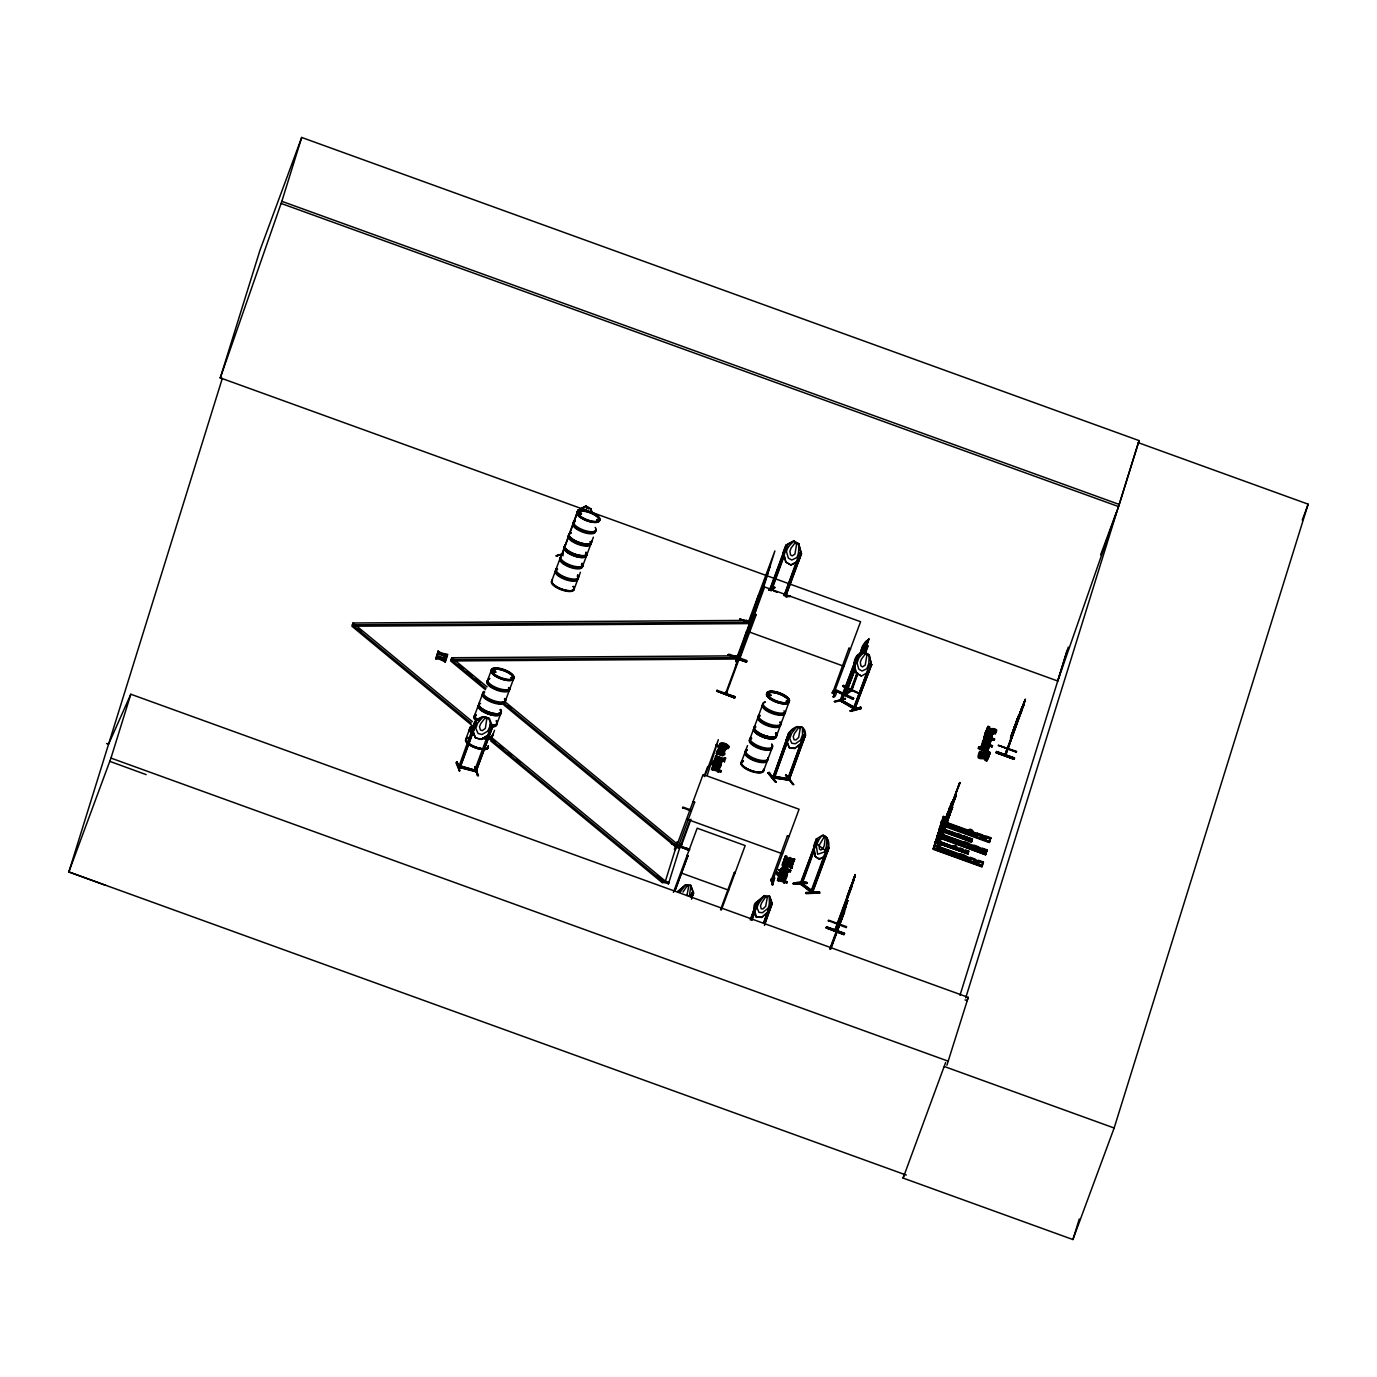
<?xml version="1.0" encoding="UTF-8"?>
<svg xmlns="http://www.w3.org/2000/svg" width="1377" height="1377" viewBox="0 0 1377 1377"><rect width="100%" height="100%" fill="white"/><g stroke="black" fill="none" stroke-linecap="round" stroke-linejoin="round"><path stroke-width="1.5" d="M590.75 513.311L591.043 508.939L592.041 512.95M785.733 596.361L801.517 553.692C795.217 531.797 801.586 550.731 796.612 557.719L791.741 560.026L788.384 558.115L786.56 551.988C786.37 544.638 803.652 535.515 785.854 545.085L783.238 552.177L785.751 562.16L791.052 565.086L785.906 562.023L783.427 552.211M718.415 760.569L718.019 759.209L715.816 758.847L718.415 760.569L718.071 761.498M719.414 766.214L715.988 764.201L714.663 764.975M784.391 871.555L783.978 870.195L781.775 869.834L784.391 871.555C785.527 873.052 780.105 868.508 782.067 871.761L782.411 870.832M990.476 737.728L990.201 736.902C995.623 738.33 987.223 730.894 986.586 733.115M993.368 732.874L992.042 733.442L992.628 731.703L987.464 730.034L987.102 733.648L989.082 734.371C991.578 731.411 982.438 730.361 987.911 730.567M486.821 718.708L485.358 728.347L482.432 730.602L480.47 730.103L479.489 726.849L480.642 723.751L484.876 718.209L486.856 718.811M805.993 892.434L819.453 891.831L805.769 893.122M806.251 893.656L819.711 892.984M719.706 762.548C721.703 763.96 723.459 759.915 720.894 759.863L720.205 762.152L718.157 759.811M719.035 761.842L719.207 759.536L717.262 758.314A2.599 0.947 20.3 0 0 715.92 757.97L713.871 761.653L719.242 763.77L718.828 766.645M989.151 732.684L990.029 734.716L990.201 732.426L988.273 731.187A2.599 0.947 20.3 0 0 986.913 730.843L985.347 733.029L986.448 732.375M796.612 543.984L794.942 554.105L792.205 555.878L790.536 554.914L789.916 551.248L791.069 548.132L794.925 543.02L796.715 543.949M793.72 862.019L794.667 859.162C791.173 858.405 785.923 858.559 785.544 855.702L784.701 858.25L792.704 862.381L784.924 859.558L788.023 859.954A2.513 0.912 20.3 0 0 789.193 860.177A2.823 1.033 20.3 0 0 790.226 859.971L790.88 858.301L793.41 859.214L792.601 861.623L794.064 861.09L792.601 861.623M790.88 858.301L790.57 859.041A2.823 1.033 20.3 0 1 789.985 859.231A2.513 0.912 20.3 0 1 788.367 859.024L785.045 857.32L785.544 855.702M866.942 654.97L865.221 665.108L862.536 666.864L860.9 665.883L860.315 662.199L861.468 659.101L865.307 654.006L867.045 654.936M718.674 768.917L717.262 766.541L719.018 767.815L716.832 767.936L717.331 769.123M867.889 639.875C862.26 660.564 875.738 618.91 864.326 651.545M767.368 897.064L765.664 906.359L762.961 908.958L761.24 908.82L760.5 905.928L761.653 902.813L765.646 896.926L767.471 897.167M779.296 875.032L783.134 875.066M986.707 741.136L990.924 741.48L988.17 738.778L983.643 738.502L987.567 738.175C989.168 735.886 982.954 736.712 984.899 734.664A2.943 1.067 20.3 0 1 986.276 734.561L990.218 735.869M823.876 837.147L825.202 838.163L824.324 845.237L823.188 848.335L820.812 850.057L819.47 849.041L819.195 845.306L824.014 837.13M861.641 653.937L866.942 641.613M561.627 554.879L577.996 510.178L585.845 505.979L591.043 508.939M769.485 589.804L770.259 588.272L771.808 589.115M772.136 588.995L770.363 588.34M936.635 837.612C947.927 842.122 932.763 836.631 937.617 837.698M937.892 837.801L938.873 838.421M941.179 826.234L941.179 824.823L937.754 834.462L938.167 832.861L986.913 850.504L986.38 852.088M942.522 825.856L941.214 826.028M989.615 841.674L940.87 824.031L943.572 816.406L941.885 822.465C944.484 813.291 945.775 821.294 945.706 818.73M843.103 686.107L860.229 694.025M843.344 685.419L860.264 693.939L842.982 686.314L860.246 693.922M860.229 693.406L859.868 694.283M774.872 776.49L772.635 777.85L789.055 732.96L790.553 733.166L774.201 778.16C777.265 776.198 771.292 774.614 772.686 777.54L789.245 780.174M860.9 654.006L861.83 649.118L859.007 656.106M866.753 645.779L864.102 653.782M840.624 699.103L840.745 700.755L857.045 656.072L840.022 700.721L840.624 699.068L842.122 700.015M841.881 699.895C839.97 704.284 844.841 698.965 841.072 698.965M870.057 663.421L853.809 708.466M854.015 707.055L855.255 707.744M855.169 709.224L855.978 707.778L854.411 706.849M838.903 923.141L842.294 914.311L841.003 917.598M866.753 641.51L862.346 653.404M935.362 842.741L935.809 841.743M939.407 829.677L937.169 836.2L985.915 853.843L985.588 854.756L937.066 836.424L985.812 854.136L986.121 853.189L985.708 854.36L937.014 836.596M942.763 818.42C940.904 816.234 951.146 818.902 946.636 823.119M938.391 842.638C937.048 844.17 936.859 840.934 935.947 842.931M943.365 818.799L944.002 816.561M938.58 842.483L938.081 843.877L938.512 842.449M942.247 830.417C941.369 831.329 942.574 831.226 941.61 830.606C940.611 831.415 939.871 828.971 939.303 830.193M951.679 802.068L948.822 810.812M691.22 811.122L682.631 807.714M735.043 696.71L734.612 697.95L716.763 690.961L735.043 696.71L716.987 690.342M675.556 848.714L674.351 849.248L677.277 842.638M675.35 849.609L677.656 842.001L676.365 842.483M676.968 844.531L678.964 845.237L678.19 846.803M678.723 845.943L678.603 845.082L677.914 847.044M690.979 819.246L680.875 846.958L681.718 844.652L680.754 845.082M680.978 846.27L680.152 846.717L690.17 819.625M680.944 844.411L681.598 844.566M736.833 657.793L736.23 659.411L762.961 587.032L751.928 622.49L725.593 693.526M725.937 692.476L726.832 692.115M694.679 802.189L693.061 801.603L694.679 802.189L678.121 847.044M735.869 661.717C742.117 646.639 733.373 660.65 736.867 662.079L737.177 661.132M738.76 656.037L737.917 656.554M748.021 623.127L749.019 623.488L748.021 623.127L774.89 550.938L763.856 586.395L736.867 659.635L736.265 658.688L745.766 662.01L746.11 661.08M736.867 662.079L738.795 655.108L736.833 661.803M748.761 621.715L749.484 621.939M707.692 766.576L704.095 776.353M740.413 657.948L738.778 657.431M742.702 649.204L726.006 694.49L726.97 692.338M756.197 614.658L754.579 614.073L756.197 614.658L739.415 659.497L740.137 657.5L740.241 658.413M689.361 850.435L677.536 845.564M734.612 697.95L716.763 690.961M746.644 661.511L728.622 655.056L728.967 654.127L746.971 660.616L746.523 661.907L735.834 658.206M676.555 846.218L703.079 774.511L799.073 809.246L772.48 881.194L770.724 880.316L772.669 881.263M771.086 879.387L773.34 879.404M771.722 884.499L774.012 876.874L771.722 884.499L772.738 884.826L773.891 877.717M772.721 884.86L774.631 878.027M787.351 836.011L789.038 836.355M832.775 691.392L834.669 691.805L833.24 691.254C829.901 696.16 838.421 691.065 832.603 691.856M835.185 690.273C838.266 689.929 835.116 698.69 833.24 696.969L835.632 689.464M848.938 648.24L850.504 649.049L848.938 648.24L832.551 693.182M687.898 855.823L687.14 855.306L687.898 855.823L674.885 890.988M734.337 872.381L735.077 872.915L734.337 872.381L720.532 909.749M941.025 825.701L940.904 824.72L939.097 829.797M936.446 841.795L936.033 842.655M943.71 817.611L943.125 817.404M1015.71 724.543L1017.896 718.415L1016.708 721.341M590.44 511.848L1057.725 681.013L1067.02 650.546M1057.725 681.013L1119.277 504.464L1139.123 440.623L301.701 137.459L281.837 201.317L220.303 377.866L222.265 378.572L68.85 871.934L105.237 885.204M906.273 1175.08L68.85 871.934L110.969 758.09L130.815 694.232L968.255 997.378L946.911 1065.23M435.717 658.843L440.296 657.896C427.765 651.631 455.477 661.752 442.258 658.636L441.914 659.566C450.417 665.539 439.16 657.466 435.717 658.843L436.216 657.38L440.296 657.896M436.216 657.38C437.955 656.967 451.381 664.368 442.258 658.636M439.951 658.826C427.421 652.56 455.133 662.681 441.914 659.566M446.561 657.965L443.601 654.333L447.06 656.536L446.561 657.965L442.224 655.177L437.215 653.989M441.294 654.523L441.638 653.593C430.967 652.216 446.079 655.056 447.06 656.536M438.265 650.839C434.547 652.354 455.357 655.538 443.601 654.333M443.256 655.263C452.706 655.9 441.69 655.4 439.383 652.715M490.556 740.774L662.182 882.605L664.953 882.571L676.486 845.719L502.553 701.995M735.438 667.088L746.454 631.63M664.953 882.571L668.447 883.845L679.98 846.993L676.486 845.719L675.969 847.113L679.463 848.387L679.98 846.993M747.367 631.01L758.383 595.553M718.828 747.005C716.591 749.398 727.796 753.15 725.197 748.262C729.5 748.572 708.983 742.22 719.173 746.076L718.828 747.005L715.833 745.921L723.786 748.313M707.33 775.148L718.346 739.69L704.714 776.576M713.871 761.653L715.438 759.484M714.68 759.209L720.584 761.756L722.116 760.293M715.265 757.178L723.786 759.743L724.509 757.625L725.627 758.038L724.405 761.791L723.648 760.207L715.265 757.178L715.747 755.784L724.13 758.813L723.286 761.395M715.747 755.784L723.992 759.278L724.405 761.791M723.545 754.734L722.632 755.853L716.333 753.718L722.822 755.009L716.849 752.083M716.987 751.653L716.677 752.789C735.593 760.844 715.059 742.96 718.88 751.773C716.987 748.262 723.7 748.503 720.567 752.444L720.911 751.515C732.702 754.458 713.561 744.733 719.224 750.844M724.113 754.235L724.457 753.305L717.331 750.723L723.166 754.08L716.815 752.341M718.381 767.695C716.952 765.526 709 765.801 713.751 768.297C711.84 764.786 718.553 765.01 715.438 768.951L715.782 768.022C727.572 770.965 708.415 761.24 714.095 767.368M716.488 768.865L716.918 767.471M721.617 752.341L722.391 750.017L724.164 751.308L721.961 751.412L722.46 752.599M716.832 767.936L717.262 766.541M721.961 751.412L722.391 750.017M717.589 771.671L718.415 769.175L721.221 771.034L719.173 770.277L718.587 772.032L717.589 771.671L719.293 768.4M718.415 769.175L712.546 767.609L711.513 769.468L712.597 769.863L713.183 768.246L718.174 769.915L716.074 769.192M711.048 762.152L712.649 761.67L711.393 761.223C707.658 765.199 721.049 769.347 720.154 766.077A3.391 1.239 20.3 0 0 720.86 765.371L714.818 762.479L713.682 762.858L713.923 764.872L711.737 763.822L712.305 762.634M720.154 766.077L711.875 763.392L711.393 761.223M719.5 764.614L719.758 763.787C723.028 764.407 718.519 762.066 720.756 764.803A2.496 0.912 20.3 0 1 720.67 765.164L714.766 763.357L719.328 765.853M714.353 760.276L721.479 762.858L720.291 762.927M724.853 749.191L725.197 748.262M724.13 758.813L724.509 757.625M712.597 769.829L720.877 771.963L718.966 770.776M778.487 875.307L777.523 874.429L778.625 872.657L777.368 872.209C773.633 876.168 787.007 880.333 786.112 877.063A3.391 1.239 20.3 0 0 786.835 876.34L779.984 872.192M785.733 874.739C767.299 863.345 789.159 874.12 787.076 874.86A2.496 0.912 20.3 0 1 786.99 875.221L785.389 875.703M785.045 872.123L782.893 870.212A2.599 0.947 20.3 0 0 781.551 869.885C779.451 869.111 781.034 872.794 781.413 870.471C777.54 870.798 792.119 874.911 786.869 870.832L786.749 872.347M782.807 863.121L791.741 868.405L782.807 863.121L783.272 861.813L792.085 867.476L783.272 861.813M785.906 858.473L786.887 856.184M780.07 878.319C777.644 875.359 785.716 877.011 781.396 879.937L781.74 879.008C793.548 881.951 774.39 872.226 780.053 878.354L777.867 878.801L777.489 880.454L778.556 880.85L779.365 879.232L784.15 880.901L783.547 882.657L784.546 883.018L785.148 881.263L787.196 882.003L782.446 879.834L783.238 877.51L784.976 878.974L782.446 879.834M783.238 877.51L784.288 880.471L778.091 877.683L781.344 877.407L785.63 880.006L782.05 880.178M787.265 870.729L787.833 869.059L790.794 870.453L788.608 870.161L788.005 871.916L787.007 871.555L787.61 869.799L782.601 868.112L782.016 869.748L780.931 869.352L782.36 868.818M787.833 869.059L781.964 867.493L780.931 869.352M785.94 878.543L786.37 877.011L783.961 875.393M783.892 881.728L786.852 882.932L784.942 881.745M782.016 869.713L790.312 871.83L788.401 870.643M844.118 934.535L844.531 933.331L826.527 926.824L826.183 927.754L844.067 934.639L826.131 927.978M828.265 921.093L828.61 920.18L846.597 926.687L846.253 927.616L828.403 920.645M851.382 885.566L854.704 876.942L834.875 930.886L837.147 923.829M837.319 923.365L838.128 923.571M837.767 924.053L835.495 931.127L852.208 885.841M835.34 929.062L836.287 929.475L835.529 928.546M836.39 931.093L838.369 926.101L836.476 930.869M846.735 897.873L847.406 895.704M841.175 919.096L839.006 924.019L847.561 900.541L847.01 903.002M839.213 924.087L844.29 909.767M841.14 919.234L843.292 911.918M843.017 912.469L837.096 928.838L843.085 911.763L840.727 918.287M853.069 880.144L855.203 874.619L854.756 876.547M851.588 885.618L854.704 876.942M853.43 879.714L847.612 895.773M845.65 905.446L846.218 906.445L845.633 905.395L838.937 923.02M830.124 948.977L844.566 911.746L843.55 912.073M940.87 824.031L941.902 820.709M937.565 849.11L982.421 865.341L982.025 866.46L933.262 848.869L933.675 847.698L933.141 849.265L981.887 866.908L982.214 865.995L933.468 848.352L934.639 844.703L939.579 846.494L938.408 850.143L939.493 847.234M937.186 836.011L938.339 832.551L943.279 834.342L942.126 837.991L943.193 835.082M940.405 826.131L940.732 825.202M935.878 841.588L936.274 840.228M943.572 816.406L943.056 817.645M936.291 841.915L936.601 840.882L934.036 846.614L934.467 845.013L983.212 862.656L982.696 864.171M938.443 838.903L938.322 838.731M942.47 825.856L942.505 826.475M944.915 823.085L945.999 819.504L938.064 841.158L944.519 823.773M947.737 813.773L942.023 829.092L947.634 812.878L941.782 829.006L948.443 811.862M947.737 815.563L947.961 814.237L938.322 841.261L959.735 782.463L946.309 818.626M946.085 818.73L945.999 818.11M961.421 855.909L937.479 847.165L952.712 806.905L937.857 847.285L947.927 819.608M967.291 843.791L968.41 845.203L964.554 843.808L966.947 843.12L968.582 844.738L941.179 834.996L956.395 794.77L941.558 835.133L951.18 809.28M945.827 825.821L946.997 822.172L942.04 820.382L941.162 823.205L946.119 824.995M940.439 844.17L939.458 846.821M944.14 832.018L943.159 834.669M978.29 748.296L989.856 754.011L978.29 748.296L978.754 746.971L990.338 752.685L978.754 746.971M985.571 759.484L987.068 760.07L987.963 758.71A3.219 1.17 20.3 0 0 987.12 757.815C975.553 754.562 976.568 757.987 986.775 758.744A3.219 1.17 20.3 0 1 987.619 759.639L986.724 760.999L985.209 760.448C988.6 759.054 985.071 756.042 982.817 758.262C977.326 758.675 975.828 751.549 983.901 755.25M987.378 755.818L987.722 754.889C960.337 749.054 1005.881 763.34 980.992 754.286L989.168 754.923L979.649 751.481L979.167 752.858L985.725 755.233M979.649 751.481L987.722 754.889M984.744 748.021L981.216 746.265L981.698 744.94L989.03 746.85L987.619 751.222L980.82 747.556M986.517 748.899L986.861 747.969L981.044 747.04L987.963 750.293L988.204 749.329L984.658 747.573M981.216 746.265L985.02 746.816M981.698 744.94L986.861 747.969M982.145 743.287L983.35 742.186L982.799 740.878A2.427 0.878 20.3 0 1 983.849 740.688L989.409 742.788A2.978 1.084 20.3 0 1 990.166 743.666A3.442 1.257 20.3 0 1 989.478 744.389L989.134 745.318L992.077 746.885L982.145 743.287L983.35 742.186M982.627 741.91L983.006 743.115M983.643 738.502L984.314 736.316L994.108 740.361L988.29 738.244L988.634 737.315C1005.537 741.222 980.665 738.451 985.243 733.734A2.943 1.067 20.3 0 1 986.62 733.631L988.961 734.268M992.042 733.442L992.869 730.946L993.867 731.307L992.06 735.628L985.347 733.029M985.209 733.459L985.691 732.099M980.51 756.283L978.927 755.68C974.4 760.775 989.667 756.989 985.226 760.414M988.015 729.294L989.684 726.953L988.101 726.385C983.729 731.858 1000.098 727.056 994.039 732.082L995.554 732.633L996.432 731.273A3.219 1.17 20.3 0 0 996.259 730.98M959.993 836.923L960.681 834.703L957.394 833.515L956.688 835.736M953.676 845.667C951.955 851.898 953.349 841.984 956.981 846.872L956.292 849.075M987.963 740.137C986.311 738.141 980.286 739.69 984.675 741.394C982.782 737.883 989.495 738.106 986.362 742.065L989.047 742.84M987.757 741.033L988.187 739.638L989.856 741.256L987.412 741.962L988.187 739.638M992.869 730.946L986.999 729.38L985.966 731.239M987.619 751.222L984.159 749.14M988.686 747.78L988.428 748.761L982.713 747.401L982.369 748.331M989.03 746.85L983.212 745.766L988.548 748.399L984.762 747.212M985.02 740.465C978.703 734.733 997.705 743.941 988.29 738.244M988.634 737.315L991.165 740L988.514 737.848L983.987 737.573M993.041 733.803L993.626 732.065L995.674 732.805L993.867 731.307M994.039 732.082C998.549 728.588 983.212 732.426 987.757 727.314L989.34 727.882M994.383 731.153L995.898 731.703L996.776 730.344A3.219 1.17 20.3 0 0 995.95 729.466C994.349 727.417 985.381 730.206 989.667 726.987M966.912 836.975L966.086 839.574L966.912 836.975L963.607 835.77L962.919 837.991M987.051 731.617L995.33 733.734L993.419 732.547M962.523 851.347L963.212 849.127L959.907 847.922L959.218 850.143M978.531 754.923L988.032 758.366L978.582 755.061L979.03 753.477M980.648 755.216L988.617 756.524L989.168 754.923M989.478 744.389L992.421 745.955L982.455 741.807A2.427 0.878 20.3 0 1 983.505 741.618L984.073 741.704M964.795 859.024L965.828 855.702L960.888 853.912L959.855 857.234M968.496 846.872L969.528 843.55L964.588 841.76L963.556 845.082M968.289 829.608C965.69 838.92 967.79 824.066 973.246 831.398L972.196 834.72M967.876 853.723L935.138 842.363L967.911 853.723L968.719 851.124L965.415 849.919L964.726 852.139M939.303 829.247L971.749 841.14L971.405 842.173L938.839 830.193L971.611 841.571L972.42 838.954L969.115 837.767L968.427 839.987M996.087 752.771L1014.109 759.226L1014.522 758.021L996.518 751.515L996.087 752.771L1014.074 759.278M977.842 850.263L978.875 846.941L973.935 845.151L972.902 848.473M977.636 832.982C972.523 837.233 984.228 841.485 982.576 834.772L977.412 833.567M974.141 862.415L975.174 859.093L970.234 857.303L969.184 860.625M1018.567 717.933L1024.695 701.633L1005.107 754.837M1025.194 699.309L1007.516 749.88L1006.57 749.467M1004.883 755.508L1007.138 748.503M1007.327 747.969L1008.033 748.279M1010.408 738.21L1013.334 730.481M1007.757 748.744C1002.904 763.581 1008.05 751.308 1005.434 753.839M1021.579 710.308L1005.709 755.147M1014.591 727.4L1013.833 729.793L1016.949 722.133M1015.193 725.559L1018.963 714.732L1015.245 725.404M1016.983 719.827L1019.169 714.818M1013.902 729.569L1014.539 727.538M1020.925 710.704L1016.846 722.856L1018.773 716.677M1016.846 722.856L1017.396 720.395M1020.46 711.909L1022.302 706.539M1020.581 711.582L1022.577 706.401L1018.378 717.056M1021.39 709.603L1019.927 713.785L1020.718 711.771M1022.388 706.315L1021.39 710.911M1021.579 709.671L1004.745 755.491M1021.51 708.897L1022.577 706.401M1023.283 704.215L1023.851 705.213L1023.197 704.473M1022.199 710.532L1021.183 710.842M982.008 866.512L983.419 862.071L978.479 860.281L977.446 863.603M937.272 835.839L985.915 853.723L987.12 849.919L982.18 848.129L981.147 851.451M982.025 838.214L989.581 841.674L990.82 837.767L985.88 835.977L984.848 839.299M1016.243 752.307L1016.587 751.377L998.394 745.336L1016.329 752.1M1139.123 440.623L1138.349 442.705L1308.15 504.171L1114.148 1128.004L1072.907 1239.541L903.105 1178.075L904.379 1173.961M959.993 995.296L1068.277 647.087M903.105 1178.075L945.62 1062.51M965.707 997.877L1138.349 442.705M1072.907 1239.541L1079.275 1219.006M841.347 917.943L847.062 902.864M845.478 905.911L847.561 900.541M1018.98 716.763L1019.307 715.661M851.743 884.413L851.485 885.308M853.138 879.972L852.845 880.901L855.324 874.911M842.672 913.708L847.113 902.451M936.653 838.283L936.962 837.371L935.706 840.779L952.918 847.01M936.945 837.44L935.396 841.967L936.171 839.522L939.475 840.727L938.89 842.604L935.585 841.399L935.258 842.311M937.1 838.369L937.289 837.664M943.434 818.644L943.572 818.196M1016.484 721.341L1019.083 715.024M1021.923 708.604L1021.562 709.757M716.625 691.409L717.038 690.221M671.528 843.395L689.774 849.265L677.484 845.719M842.982 912.71L844.944 907.615M940.181 829.505L938.839 830.193M940.371 825.374L943.796 826.837L943.09 828.782M967.687 854.36L967.979 853.499L935.138 842.363M1015.486 724.56L1015.658 724.113M1022.715 705.953L1025.314 699.602M942.47 826.527L941.765 826.475M1016.777 721.152L1019.927 713.079L1018.653 716.367M826.51 926.876L844.514 933.399M989.512 841.915L940.766 824.255L989.495 842.035L989.822 841.037L989.306 842.586L940.543 824.978L941.076 823.394L976.173 836.097M940.87 823.911L968.238 833.636M941.352 822.224L976.448 834.927L941.334 822.276L941.868 820.692L990.614 838.352L990.097 839.867M941.558 821.57L941.868 820.692M939.407 828.644L939.768 827.577L972.265 839.35L971.921 840.383L972.196 839.54L939.648 827.852M935.172 842.586L935.379 841.708M935.706 840.796L935.981 839.936L968.22 852.57M934.157 845.891L934.467 845.013M996.5 751.567L1014.522 758.038M971.387 842.208L971.68 841.33L941.042 830.331M990.304 839.213L947.548 823.222M990.511 838.645L945.569 822.757M985.588 854.773L936.859 837.061L937.376 835.546L942.419 837.147M969.029 845.082L986.569 851.502L969.047 845.03M986.793 850.797L938.253 833.292M982.903 863.534L983.419 862.071M983.006 863.19L934.26 845.547L964.829 856.976M982.3 865.651L964.761 859.3M939.837 830.279L940.147 829.815M1019.169 716.057L1018.894 717.004M845.185 906.875L847.681 900.833M1016.639 720.946L1015.951 723.063M942.625 817.835L947.858 819.866L949.751 814.805L947.376 819.917M971.749 841.14L938.994 829.763M935.224 842.104L967.824 853.964M937.048 838.352L937.479 836.975L933.468 848.352M954.984 798.849L956.034 794.615L941.179 834.996M958.306 786.56L960.113 782.601L944.88 822.844L954.502 796.99M851.795 884.258L854.342 877.201M935.19 842.569L935.534 841.519M968.22 852.552L968.719 851.124M1022.75 705.833L1022.182 707.64M850.934 886.013L848.473 893.139L849.575 890.368M1014.694 726.127L1010.615 738.279M847.543 895.911L850.659 886.564M846.855 902.796L843.757 912.159L843.843 911.213M947.892 812.981L949.7 807.335L948.615 810.933M948.925 809.71L948.237 811.965M1012.543 733.425L1017.035 719.586L1011.114 735.955L1018.257 716.987L1014.729 727.607M1021.682 708.57L1017.345 720.532M851.399 884.912L849.936 889.094L850.728 887.098M844.153 910.18L842.294 914.999L842.948 912.813L842.638 913.794M1015.159 725.025L1013.696 729.208L1014.488 727.211M1018.137 717.796L1015.778 724.388M840.245 919.647L838.214 926.119L839.316 923.347M1019.582 714.715L1020.185 712.787M939.269 830.073L939.871 827.37L943.176 828.558L942.419 830.761M947.824 812.774L948.202 811.759M955.156 795.734L956.774 790.364M951.438 807.886L953.452 802.653M947.101 821.312L937.479 847.165M301.701 137.459L260.012 250.149L220.268 377.952L222.248 378.658M130.815 694.232L108.559 744.217L106.597 743.511M356.85 626.191L748.227 623.592L748.744 622.197L352.443 624.831L351.927 626.225L472.397 725.782M748.744 622.197L746.558 620.39L353.011 623.006L352.495 624.401L354.698 626.208L355.214 624.814M436.423 656.588L436.922 655.142M437.06 654.523L437.559 653.059M442.327 654.609L442.671 653.679M440.881 659.48L441.328 657.982M442.224 655.177L442.568 654.247M447.25 655.779L447.749 654.316M445.219 662.285L445.718 660.84M445.907 660.082L446.406 658.619M451.243 659.135L451.759 657.741L735.525 655.848L737.728 657.655L451.191 659.566L450.675 660.96L485.461 689.705M453.962 659.549L453.446 660.943L737.108 659.015M459.522 771.103L457.198 762.066L459.522 771.103L455.925 762.651L457.198 762.066M465.77 739.277L469.454 729.397M474.738 715.024L478.404 705.144A11.963 4.338 20.3 0 0 489.816 713.837A11.963 4.338 20.3 0 0 500.832 712.047M478.748 704.198L482.432 694.318A11.911 4.32 20.3 0 0 493.809 703.01A11.911 4.32 20.3 0 0 504.791 701.22M487.716 679.945L491.382 670.065M476.373 722.581L459.884 767.678C463.343 763.426 454.703 766.696 460.073 767.712L476.545 723.045L474.841 722.34L472.001 729.294L474.6 722.133L483.189 716.591L489.283 718.226L492.656 726.815L475.977 771.705L474.428 771.017M458.627 767.316L474.841 722.34M458.644 767.368L459.23 765.698L460.744 765.784M460.228 767.695L460.331 765.612M474.79 767.557L478.439 775.922L475.22 766.748M474.239 771.309C472.982 767.832 479.041 769.691 475.994 771.791L458.421 767.23M476.58 770.087L475.151 769.76L474.359 771.292L491.21 725.799L492.467 727.108L475.977 771.705M476.063 771.481L476.476 769.812M562.745 554.466L556.136 555.895L562.728 554.174M556.979 556.377L557.237 555.43M477.44 775.681L475.117 766.628M492.622 735.456L494.532 730.344M497.166 723.149L500.849 713.269M505.6 700.377L509.387 690.118M513.587 678.792L510.144 688.052A11.911 4.32 20.3 0 1 494.808 686.951A11.911 4.32 20.3 0 1 489.885 678.431M551.643 581.197L555.31 571.317A11.945 4.338 20.3 0 0 566.704 580.027A11.945 4.338 20.3 0 0 577.703 578.237M556.05 569.252L559.854 559.01M578.099 510.144L575.672 517.253M561.902 555.034L578.237 510.299L579.665 511.108M574.089 589.322L577.755 579.442M578.495 577.376L580.405 572.264M583.039 565.069L586.722 555.189M587.067 554.242L590.733 544.363M591.473 542.297L593.384 537.185M728.106 654.609L727.831 655.332M746.041 621.784L746.558 620.39M735.025 657.242L735.525 655.848M748.795 623.557L770.053 566.463M751.67 617.171L768.159 572.557M738.743 656.106L737.194 658.103L738.192 657.776M737.728 657.449L736.953 659.566M682.527 807.989L682.872 807.042L690.875 809.934M740 652.801L738.175 659.049L738.881 657.053M743.614 643.042L745.955 636.57M747.952 631.32L750.121 625.451M725.231 694.06L726.178 691.96M739.81 659.566L740.482 657.707M769.657 589.89L786.112 545.223L787.868 545.929M770.707 587.807L785.768 547.065M662.182 882.605L662.698 881.211L665.452 881.194L668.964 882.45L668.447 883.845M770.776 590.578L771.43 588.943M771.034 590.647L787.386 545.963M676.348 846.442L677.364 844.635M771.533 590.63L784.288 555.62M715.833 745.921L716.315 744.561M774.459 588.117C772.273 588.099 775.991 586.413 774.459 588.117L768.693 590.027M505.307 701.977L679.24 845.702L678.723 847.096L675.969 847.113L503.689 704.766M680.737 844.411L680.272 846.029M716.333 753.718L717.331 750.723M717.572 751.308L717.916 750.379M712.443 767.815L712.787 766.886M719.482 748.365L720.154 746.437L724.182 747.9C726.608 750.723 717.796 748.021 720.154 746.437M716.436 759.846L716.092 760.775L715.472 760.001L718.037 760.603M714.904 765.233L715.248 764.304M721.479 749.69L718.398 750.379L718.897 751.756M716.35 766.197L713.269 766.903L713.751 768.263M722.168 754.011L722.512 753.081M720.532 749.036L724.182 750.035L724.182 747.9M718.932 763.478L719.276 762.548L714.198 760.586M725.593 749.467L726.075 748.09M673.422 892.434L697.175 828.197L745.164 845.581L721.341 910.025M720.67 765.164L721.479 762.858M718.587 772.032L719.414 769.536M719.964 767.557L720.446 766.214M674.954 890.764L687.966 855.599M784.012 595.69L799.865 552.401M784.356 595.57L797.266 560.663M798.763 544.001L801.121 553.864L798.798 560.938L790.949 565.121M725.627 758.038L724.164 758.555M785.406 596.482L801.121 553.864M720.877 771.963L721.359 770.586M679.395 891.229L679.653 892.21L677.639 891.573L685.505 884.946L690.841 885.411L689.395 896.289M789.83 596.843L790.174 595.914L786.319 597.205M686.951 895.635L688.655 886.358L686.934 886.203L682.94 892.089M690.479 896.823L692.097 892.296M690.789 897.15L691.908 892.778M741.187 762.634L744.854 752.771M745.594 750.689L747.522 745.577M750.155 738.382L753.804 728.502M754.166 727.555L757.832 717.675A11.911 4.32 20.3 0 0 769.227 726.367A11.911 4.32 20.3 0 0 780.191 724.577M758.572 715.61L762.359 705.368M691.908 896.943L693.285 892.967L690.686 885.583M692.27 896.565L693.474 892.916M691.495 899.198L693.285 892.967M763.719 770.483L767.264 760.879M768.022 758.813L771.826 748.572M776.611 735.679L780.26 725.799M781 723.734L784.821 713.493M789.245 701.547L785.561 711.427A11.911 4.32 20.3 0 1 770.208 710.308A11.911 4.32 20.3 0 1 765.302 701.788M767.97 773.065L769.244 772.256L776.112 782.205L767.987 773.031L775.922 782.067M797.025 726.574L788.78 732.771L786.233 739.948L789.176 747.797L794.804 748.572L802.963 742.272L805.287 735.129L802.412 727.417L802.567 734.75L800.605 740.069L795.39 743.752L791.758 743.253L789.727 738.537L791.689 733.235L796.956 726.66L802.412 727.417M773.013 777.953L788.78 732.771M790.432 732.994L774.167 778.108M775.182 782.084L768.091 772.962M792.722 784.529L785.854 774.58L793.668 784.563M788.005 778.298L789.675 778.521L788.023 777.936C785.837 783.065 791.723 775.044 789.004 779.864M803.841 734.853L787.782 780.019M772.807 777.885L789.073 780.157L805.493 735.094C805.872 723.269 793.531 725.214 789.021 732.96M789.073 780.157L805.287 735.129L803.824 734.922L787.455 779.606M832.173 693.01L833.102 691.22M764.872 923.175L772.187 903.639L769.554 896.117L764.218 895.67L756.352 902.296C749.157 905.773 761.24 929.355 754.028 909.422M738.175 659.015L764.596 586.963L860.591 621.715L833.791 693.664L834.686 691.753M750.172 919.939L756.627 902.486L758.056 902.606L751.911 920.37M751.205 918.321L756.352 902.296M833.24 696.969L833.687 696.16M751.601 920.06L758.245 901.883M845.22 698.965L834.393 701.513M835.116 702.081L845.271 698.914M771.327 878.681L770.655 880.54L772.273 881.16M771.017 880.746L787.42 835.77M842.982 686.314L843.326 685.385M772.273 881.194L773.099 879.301M774.683 878.13L773.667 877.803M841.33 701.495L858.387 656.863M841.691 701.668L854.807 666.571M854.704 667.742L844.549 694.765M845.478 695.213L845.771 693.595L851.416 689.808M845.96 692.528L853.86 671.184M860.315 653.731L865.668 641.665L868.078 639.961M779.847 872.639L780.656 870.195M855.151 669.532L845.237 695.178L855.289 668.017M860.315 654.436L862.329 650.133M845.943 694.869L845.908 692.786M778.401 878.801L778.745 877.872M763.443 923.055L770.81 903.019M781.224 875.29C777.919 874.464 787.403 877.407 785.131 876.701C787.093 872.846 773.754 874.257 785.131 876.701M763.77 923.382L770.621 903.501M845.237 695.178L851.761 690.617L850.401 690.686L856.924 673.181M756.369 916.893L761.808 917.443L769.416 910.645L771.998 903.691L764.459 925.43M851.743 688.534L850.814 690.17M857.527 672.751L851.313 690.944M782.308 877.183L779.244 877.872L779.726 879.249M789.469 858.68L789.761 857.389M851.055 690.927L857.527 673.456M864.687 654.075L867.562 646.312M851.761 690.617L857.389 674.971M865.29 653.627L868.147 645.882M784.907 874.464L785.251 873.534M787.007 871.555L787.351 870.625M784.391 880.161L783.943 881.4L778.504 879.559L777.489 880.454M783.547 882.657L784.15 880.901M787.042 873.741L788.832 869.421M786.078 878.13L786.112 877.063M778.607 872.674C774.511 873.517 788.918 876.46 787.455 873.844M784.546 883.018L785.372 880.523M793.41 859.214L793.066 860.143L790.536 859.231M853.671 698.139L852.965 699.344L836.08 691.323L836.786 690.17L853.62 698.191M794.667 859.162L794.322 860.091L789.417 858.319M790.312 871.83L790.794 870.453M791.741 868.405L792.205 867.08M850.108 710.928L860.694 707.193L850.108 710.928L861.124 708.518L850.952 711.427M786.852 882.932L787.334 881.573M855.978 707.812L854.601 709.396L871.727 664.747L870.161 663.559M853.361 708.553L867.493 671.701M854.652 709.379L871.366 664.833L869.094 654.901L864.016 652.13L856.649 656.14M792.791 883.5L806.939 883.346C809.074 879.92 790.983 882.864 793.479 884.017L806.939 883.346M793.479 884.017L793.737 883.053M860.659 707.141L861.124 708.518M825.856 855.392L819.177 859.368L815.046 856.219L813.6 846.046L816.372 838.954L823.05 834.996L827.181 838.128L828.627 848.301L812.086 892.967L799.968 883.69M800.157 883.879L817.06 839.144L800.639 883.793L809.642 890.712M801.431 882.227C798.608 884.602 804.392 880.867 801.311 884.722L817.697 840.004L816.217 838.972M801.104 884.602L801.242 882.158M813.859 851.623L801.81 884.671M827.474 846.941L828.937 848.232L812.43 892.847L811.346 892.003L824.255 857.096M810.743 892.038L827.37 846.855M810.933 892.141C810.743 888.389 814.96 891.866 812.447 892.812M811.776 892.778L812.378 891.16L811.346 890.317L812.206 890.471L811.432 892.038M819.728 893.139L819.435 891.711M834.892 930.818L835.684 928.597M837.577 925.137L836.734 924.914L853.482 879.542M837.474 925.103L854.05 879.937M835.632 931.024L836.476 928.959M829.815 948.891L845.839 905.464M830.624 948.512L846.407 905.842M830.744 949.201L844.566 911.746M938.494 833.601L940.302 828.73M951.92 802.171L949.235 808.815M983.815 737.917L984.658 735.387M987.757 727.314L988.101 726.385M980.699 747.969L981.164 746.627M983.367 740.929L983.712 740M978.927 755.68L979.271 754.751M990.201 736.902C991.302 732.702 979.46 734.096 990.769 737.59M984.021 743.477C981.732 739.225 991.595 742.306 988.135 744.957C976.448 742.496 989.633 740.86 988.135 744.957M987.498 736.902L987.567 738.175M987.275 739.311L984.194 740L984.675 741.377M988.17 738.778L988.514 737.848M985.553 732.53C986.035 734.199 996.328 736.006 991.888 732.736L992.765 734.113M991.543 737.418C991.147 739.707 992.903 736.437 990.803 736.213M990.82 740.929L991.337 739.449M995.554 732.633L995.898 731.703M995.33 733.734L995.812 732.357M994.108 740.361L994.59 738.984M986.724 760.999L987.068 760.07M992.077 746.885L992.559 745.508M988.032 758.366L988.514 757.006M988.617 756.524L988.961 755.594M989.856 754.011L990.338 752.685M972.42 838.954L972.007 840.125M1007.43 749.828L1024.04 704.628M990.82 837.767L990.442 838.748M985.88 853.826L937.376 835.546L936.962 836.717M987.12 849.919L986.5 851.674M1100.636 554.828L1116.265 512.588M968.255 997.378L967.05 1000.631L965.07 999.926M1302.263 520.11L1308.15 504.171M852.552 881.796L854.566 876.478M842.294 914.793L844.101 909.388M1016.312 721.927L1018.515 716.66M1019.927 713.579L1021.734 708.174M1022.543 706.487L1024.746 701.237M938.907 830.021L939.08 829.556M839.677 922.091L840.469 920.077M1017.31 720.86L1018.102 718.863M846.648 898.097L848.783 893.312M846.855 898.165L848.817 893.174M844.755 907.546L843.223 912.555M845.788 905.601L847.767 900.61M1023.421 704.37L1025.4 699.378M1016.639 722.787L1019.565 715.059M1014.023 729.862L1016.002 724.87M840.831 919.044L841.932 916.273M940.663 824.565L941.076 823.394M937.754 834.032L938.167 832.861M935.792 840.521L968.306 852.294M858.146 656.829L856.683 656.175M852.294 688.896L851.003 689.068M867.975 640.167C864.773 641.699 860.367 648.171 861.744 650.564M861.107 650.271L865.892 641.596M787.024 864.033L789.434 863.981M827.439 847.492L828.937 848.232M727.71 747.728C728.175 745.284 718.553 742.564 720.877 745.869M584.485 511.504L587.17 508.079M680.393 891.883L685.522 885.136L690.944 885.497M578.099 513.173L579.545 512.451L578.839 513.501M580.664 514.051C580.974 511.194 582.213 515.876 579.166 513.604M596.671 519.594C599.098 519.731 596.568 520.351 597.997 519.284M597.893 520.282L596.998 520.179M493.551 670.892L492.966 671.563L493.396 670.513M493.086 670.754L494.601 671.236M492.329 670.909L495.376 671.442L493.431 671.305M493.069 671.511L495.238 671.528M510.901 677.708C513.483 678.758 509.542 677.415 512.278 677.415M499.662 713.63L499.162 712.821M771.051 695.282L769.175 695.695L768.125 694.06M769.141 693.956L768.297 694.8L770.724 695.041L769.967 694.215M786.147 701.22L787.902 701.478M787.558 701.736L786.68 701.048L787.919 701.736M787.747 701.754L786.801 700.652L787.902 701.048M957.359 834.737L960.027 835.701L957.48 834.428M956.43 847.543L953.659 846.889L956.327 847.853M964.554 843.585L966.258 843.413M965.019 856.735C961.68 858.284 959.459 853 964.21 855.737C967.463 858.869 958.771 856.855 961.594 855.444M834.875 930.232L835.736 930.387M806.87 883.105L793.341 883.759M483.224 716.797L477.733 722.994L475.771 728.313L478.094 733.511L482.002 734.509L487.51 731.307C495.531 718.484 483.551 711.186 474.617 722.219M719.775 763.77L719.276 762.548M581.92 510.385L585.845 505.979M456.751 762.806L459.488 770.845M459.711 770.225L457.044 762.101M869.954 664.11L871.727 664.747M773.168 775.922L787.833 778.762L774.649 776.645M845.495 698.294L834.29 701.582M677.553 841.984L675.315 849.334M777.368 872.209L777.833 874.378L786.284 877.614M677.742 891.676L685.505 884.946M756.593 902.469C774.545 887.58 757.643 900.351 757.143 907.908L758.985 912.4L762.428 912.693L767.454 908.768C772.015 904.31 766.128 885.927 772.101 903.794M761.705 917.34L769.416 910.645M476.752 770.139L474.669 769.347M802.722 742.083L794.701 748.279L789.331 747.625L786.439 739.914M859.609 653.731L866.133 648.877M845.736 693.251L850.831 689.533M723.562 752.668L722.047 750.947M471.984 729.208L475.375 737.9L481.434 739.449L490.005 733.803M871.589 664.902L869.197 654.867L864.016 651.906C853.62 653.714 851.984 664.919 856.425 672.957L861.348 676.09L868.818 671.804M578.133 510.333L585.845 506.22M798.643 560.766L791.035 564.863M712.649 761.705L712.081 762.892L714.267 763.942M578.822 512.743L581.163 513.225M493.517 671.288L493.551 671.993M494.825 672.251L493.775 671.425M495.548 672.217L493.827 672.114M511.762 677.26L512.502 677.639M767.746 694.266L768.71 693.956M770.759 695.678L769.399 693.956M788.04 701.685L786.301 701.065M956.344 847.664L953.917 846.717L956.223 847.543M719.173 746.076C716.969 748.021 725.49 751.291 725.748 748.864M458.334 766.955L475.822 771.378M588.84 509.025L587.067 508.113M556.136 555.895L563.09 553.537M786.491 545.137L793.72 541.127L798.643 544.035M799.796 553.02L801.19 553.812M768.9 589.115L774.803 587.187M768.521 589.786L774.442 587.807M717.968 770.414L712.546 768.573L711.513 769.468M724.457 753.167L722.013 752.944M864.119 651.872L858.99 657.621L857.028 662.939L858.766 669.084L862.054 671.029L866.839 668.74L868.801 663.421L869.197 654.867M853.878 663.06L856.425 672.957M861.331 675.866L856.167 673.129M854.136 707.296L842.122 700.514L854.119 707.055M860.47 707.881L850.366 710.945M678.844 845.495L676.899 844.755M773.203 879.662L771.722 878.75M492.949 670.823L494.085 671.305M511.332 677.88L512.192 678.241M512.502 678.379L511.607 678.482M767.97 694.18L768.9 693.939M770.569 695.11L768.848 694.662M740.172 657.879L738.468 657.277M989.547 742.892L990.597 742.134L989.306 740.809M827.181 838.128L826.303 846.735L824.341 852.036L817.645 854.274L816.354 845.96C817.749 841.76 822.035 830.297 827.043 838.266M815.046 856.219C824.238 865.221 832.62 845.788 827.026 838.145M811.638 890.747L801.741 883.552M813.153 891.315L802.206 883.535M805.597 893.294L819.263 892.64L805.803 893.312M782.893 864.704C779.502 865.806 789.176 869.283 787.128 866.236M676.486 845.719L679.24 845.702M837.526 922.693L836.717 924.983M986.569 731.772L985.416 732.099L986.104 733.304M984.159 736.988L987.911 737.246M580.801 513.69L579.046 512.915M493.741 670.599L492.226 671.253L495.651 671.924M677.914 891.762L679.205 891.711M691.891 892.847L693.337 893.071M692.218 893.26L693.647 893.38M770.604 903.57L772.049 903.777M756.937 902.796L758.366 902.916M770.931 903.983L772.359 904.104M761.791 917.254L756.627 916.824M791.207 865.909L788.246 864.154M789.296 733.27L790.794 733.476M804.082 735.335L805.579 735.542M785.51 775.509L792.928 784.305M786.663 873.741L780.174 871.572M989.615 730.068L992.352 729.259L995.605 730.395M840.538 700.686L855.117 709.241M854.773 709.43L840.28 700.893M769.416 694.008L770.018 694.593M715.644 763.598L713.458 763.598L713.923 764.872M990.648 734.922L991.543 733.683M984.28 748.778L988.084 749.69M458.748 765.285L474.6 770.087L460.572 766.249M833.791 693.629L832.431 692.855L833.877 693.337M799.813 553.106L801.517 553.692M801.707 882.967L800.571 882.158M580.147 514.155L578.615 513.432M785.028 865.565L787.128 865.875L783.186 864.446L786.783 866.804L782.842 865.376M784.391 865.031L785.733 865.513M752.031 622.852L739.828 619.013L749.759 622.852M739.793 619.099L751.842 623.316M737.831 655.022L738.829 655.383M728.089 654.643L746.558 661.803L735.869 658.051M716.694 691.151L734.647 697.846M671.408 843.808L689.378 850.401M281.837 201.317L1119.277 504.464M281.063 203.417L1118.503 506.564M220.303 377.866L582.351 508.922M1020.856 711.324L1018.033 718.329M1018.773 718.002L1015.951 725.008M748.107 631.578L844.084 666.33M992.524 731.875L993.523 732.237M988.479 730.757L992.421 732.185M986.311 730.309L987.395 730.705M987.447 732.719L989.426 733.442M990.373 733.786L992.008 733.941L991.888 732.753M985.192 735.129L986.534 735.611M998.359 745.422L1016.346 752.031M984.366 742.547L988.479 744.028M996.191 752.444L1014.126 759.175M985.02 754.476L988.824 755.853M941.954 821.14L946.894 822.93M986.397 837.87L941.558 821.639L986.38 837.939M972.11 835.082L985.794 839.987M719.81 747.367L723.837 748.83M941.472 828.851L970.131 839.333M941.42 829.006L970.096 839.436M941.334 829.281L968.1 839.006M941.902 834.669L965.26 843.378M969.201 844.549L986.707 851.141M941.748 835.15L965.139 843.653M943.503 836.493L964.933 844.29M968.84 845.667L986.38 852.053M720.55 760.793L721.772 761.223M719.379 760.913L720.997 761.068L720.877 759.88M935.844 840.314L968.444 851.933M935.809 840.435L953.056 846.631M956.843 848.06L968.341 852.174M956.757 848.37L966.31 851.847M934.294 845.426L983.075 863.018M965.466 856.959L969.356 858.37M973.264 859.782L979.099 861.899M965.346 857.183L969.219 858.732M975.088 860.711L978.978 862.26L975.002 861.004M937.961 847.595L961.353 856.064M965.26 857.475L969.15 858.887M937.84 847.939L961.232 856.46M965.139 857.819L970.992 859.988M974.899 861.348L978.789 862.811M933.761 847.509L938.718 849.299M935.517 848.697L960.836 857.94M718.071 770.104L719.069 770.466M711.857 768.538L712.942 768.934M933.348 848.645L982.076 866.357M686.589 819.108L782.566 853.86M785.2 856.632L786.542 857.114M783.444 868.853L787.403 870.281M786.525 871.761L787.747 872.209M777.024 873.138L778.28 873.586M784.047 881.091L785.028 881.452M777.833 879.524L778.9 879.92M783.806 881.831L778.573 880.815M680.668 872.811L728.674 890.179M826.183 927.754L844.204 934.243M110.969 758.09L948.392 1061.237M944.364 1066.538L1114.148 1128.004M109.764 761.343L146.151 774.614M790.002 861.21C772.445 855.857 798.109 869.903 792.498 862.398M788.281 862.536L784.58 860.487L791.93 862.656M723.648 747.195L722.03 746.523M789.71 865.462L788.281 864.842M986.345 742.358L987.946 743.029M717.606 759.519L716.918 759.243A2.599 0.947 20.3 0 0 715.575 758.899L714.405 759.209L715.093 760.414M768.848 695.299L770.018 694.92M982.713 747.401L988.101 749.845M726.54 745.439C717.778 740.206 717.778 748.141 726.54 748.503A3.873 1.411 20.3 0 0 728.399 748.434L728.003 746.317M717.985 764.407L720.515 766.3A3.391 1.239 20.3 0 1 719.81 767.006M791.327 864.722L792.55 866.253L787.524 864.894M580.354 513.105L581.438 513.828M768.968 695.351L767.832 694.456M494.618 670.823L495.703 672.32M494.481 671.184L495.565 671.907M793.6 540.937L798.901 543.863M777.076 592.368L771.636 589.58L775.044 591.508M585.724 506.013L590.888 509.077M561.782 554.931L563.176 555.723M1008.205 747.642L1007.31 748.038M438.11 651.338L441.638 653.593M474.996 767.454L477.647 775.475M814.909 842.517L827.164 851.847M451.759 657.741L487.079 686.916M458.403 665.039L463.378 669.153M466.7 671.89L471.657 676.004M474.979 678.741L479.936 682.837M508.113 706.108L511.418 708.845M451.191 659.566L485.978 688.311M353.011 623.006L472.38 721.634M490.539 736.643L665.452 881.194M357.986 628.945L361.29 631.664M491.658 739.397L494.963 742.117M499.92 746.214L503.225 748.933M508.165 753.03L511.469 755.766M516.427 759.846L519.714 762.583M656.691 875.755L661.648 879.851M352.443 624.831L471.261 723.011M491.073 739.38L662.698 881.211M781.413 870.471L780.725 869.266L781.895 868.956A2.599 0.947 20.3 0 1 783.238 869.283C785.01 869.386 786.697 874.481 786.852 870.866M846.442 693.113L845.254 693.268M786.336 875.238L786.732 875.789A2.496 0.912 20.3 0 1 786.646 876.151M786.405 775.509L793.651 784.649M768.71 773.048L776.112 782.205M578.288 513.019L580.096 514.396L581.507 513.845M690.841 885.411L693.578 893.019M490.04 733.907L481.416 739.242L475.375 737.9M475.495 737.642L472.225 729.294M590.94 508.974L591.766 513.053M813.738 846.046L815.201 856.219M835.409 690.084L833.446 696.779M989.065 743.718A2.978 1.084 20.3 0 1 989.822 744.596A3.442 1.257 20.3 0 1 989.134 745.318M786.491 877.269A3.391 1.239 20.3 0 1 785.768 877.992M721.1 763.874A2.496 0.912 20.3 0 1 721.014 764.235M483.138 693.388A11.911 4.32 20.3 0 1 484.566 692.803M504.412 699.12A12.1 4.406 20.3 0 1 492.587 701.874A12.1 4.406 20.3 0 1 484.687 691.994M510.024 687.605A12.1 4.406 20.3 0 1 495.892 688.345A12.1 4.406 20.3 0 1 489.472 679.05M504.636 698.5A12.1 4.406 20.3 0 1 494.326 701.736A12.1 4.406 20.3 0 1 483.465 691.96M505.548 699.155A11.911 4.32 20.3 0 1 493.104 700.445A11.911 4.32 20.3 0 1 483.912 691.323M508.526 687.502A11.911 4.32 20.3 0 1 498.371 690.703A11.911 4.32 20.3 0 1 487.699 681.081M509.783 688.242A12.1 4.406 20.3 0 1 497.149 689.55A12.1 4.406 20.3 0 1 487.785 680.29M500.161 710.153A11.911 4.32 20.3 0 1 492.897 714.095A11.911 4.32 20.3 0 1 478.645 705.867M478.611 704.663A11.911 4.32 20.3 0 1 479.316 703.716M500.35 709.723A11.963 4.338 20.3 0 1 490.16 712.925A11.963 4.338 20.3 0 1 479.437 703.268M488.233 745.886A11.894 4.32 20.3 0 1 484.102 748.83A11.859 4.303 20.3 0 0 488.198 745.904A11.911 4.32 20.3 0 1 484.102 748.864M481.589 748.675A11.911 4.32 20.3 0 1 468.266 743.132A11.911 4.32 20.3 0 1 468.042 737.487A11.894 4.32 20.3 0 0 468.3 743.115A11.859 4.303 20.3 0 0 481.571 748.658A11.894 4.32 20.3 0 1 468.3 743.115A11.859 4.303 20.3 0 1 468.077 737.521M491.813 736.299A11.911 4.32 20.3 0 1 482.311 738.502M473.929 735.008A11.911 4.32 20.3 0 1 470.159 728.467M492.243 735.628A12.1 4.406 20.3 0 1 488.043 738.623M485.479 738.451A12.1 4.406 20.3 0 1 482.604 737.865M474.101 734.32A12.1 4.406 20.3 0 1 471.709 727.073M492.484 735.008A12.1 4.406 20.3 0 1 488.284 738.003M474.325 733.7A12.1 4.406 20.3 0 1 471.95 726.436M496.357 723.992A11.911 4.32 20.3 0 1 492.226 726.953M476.373 721.204A11.911 4.32 20.3 0 1 476.149 715.575M496.804 723.321A12.1 4.406 20.3 0 1 492.587 726.316M476.494 720.498A12.1 4.406 20.3 0 1 476.27 714.766M496.322 720.532A11.911 4.32 20.3 0 1 490.453 724.698M479.248 720.636A11.911 4.32 20.3 0 1 475.478 714.095M479.11 704.181A11.963 4.338 20.3 0 1 480.539 703.578M492.57 734.251A11.911 4.32 20.3 0 1 485.909 737.005M472.586 731.462A11.911 4.32 20.3 0 1 472.363 725.817M496.219 721.273A12.1 4.406 20.3 0 1 490.264 725.507M476.735 719.861A12.1 4.406 20.3 0 1 475.048 714.732M500.557 712.666A11.911 4.32 20.3 0 1 489.592 714.456A11.911 4.32 20.3 0 1 478.198 705.764A11.859 4.303 20.3 0 0 488.112 713.94A11.859 4.303 20.3 0 0 500.557 713.854M589.872 541.746A11.945 4.338 20.3 0 1 579.683 544.948A11.945 4.338 20.3 0 1 568.994 535.292M587.067 552.762A11.894 4.32 20.3 0 1 574.657 554.053A11.894 4.32 20.3 0 1 565.465 544.948A11.859 4.303 20.3 0 0 574.657 554.036A11.859 4.303 20.3 0 0 587.05 552.745M591.335 541.85A12.1 4.406 20.3 0 1 577.221 542.572A12.1 4.406 20.3 0 1 570.801 533.278M595.656 530.162A12.1 4.406 20.3 0 1 581.542 530.902A12.1 4.406 20.3 0 1 575.104 521.608M595.88 529.525A12.1 4.406 20.3 0 1 581.765 530.265A12.1 4.406 20.3 0 1 575.345 520.971M595.191 527.374A11.945 4.338 20.3 0 1 585.001 530.575A11.945 4.338 20.3 0 1 574.312 520.919M591.094 542.469A12.1 4.406 20.3 0 1 578.46 543.795A12.1 4.406 20.3 0 1 569.114 534.517M595.225 530.833A11.945 4.338 20.3 0 1 582.764 532.142A11.945 4.338 20.3 0 1 573.538 522.985M586.877 553.468A11.963 4.338 20.3 0 1 574.398 554.759A11.963 4.338 20.3 0 1 565.155 545.602A11.963 4.338 20.3 0 0 575.827 555.379A11.963 4.338 20.3 0 0 586.034 552.16M587.05 553.038A11.963 4.338 20.3 0 1 574.553 554.329A11.963 4.338 20.3 0 1 565.31 545.172M556.015 570.388A11.945 4.338 20.3 0 1 557.444 569.785M573.297 586.413A11.894 4.32 20.3 0 1 563.159 589.597A11.859 4.303 20.3 0 1 552.521 580.027A11.894 4.32 20.3 0 0 563.159 589.597A11.859 4.303 20.3 0 0 573.262 586.43M577.29 576.137A12.1 4.406 20.3 0 1 565.482 578.874A12.1 4.406 20.3 0 1 557.582 568.994M583.022 563.864A11.945 4.338 20.3 0 1 570.543 565.155A11.945 4.338 20.3 0 1 561.334 556.015M577.531 575.5A12.1 4.406 20.3 0 1 567.204 578.736A12.1 4.406 20.3 0 1 556.36 568.959M577.652 574.76A11.945 4.338 20.3 0 1 567.479 577.961A11.945 4.338 20.3 0 1 556.773 568.322M581.438 564.518A11.945 4.338 20.3 0 1 571.266 567.72A11.945 4.338 20.3 0 1 560.559 558.081M581.851 563.83A12.1 4.406 20.3 0 1 571.524 567.066A12.1 4.406 20.3 0 1 560.68 557.289M582.092 563.193A12.1 4.406 20.3 0 1 571.765 566.429A12.1 4.406 20.3 0 1 560.921 556.652M585.879 552.573A11.963 4.338 20.3 0 1 575.672 555.774A11.963 4.338 20.3 0 1 564.966 546.118M573.899 588.547A11.963 4.338 20.3 0 1 561.42 589.855A11.963 4.338 20.3 0 1 552.177 580.681M573.245 586.705A11.963 4.338 20.3 0 1 563.055 589.907A11.963 4.338 20.3 0 1 552.332 580.251M758.555 716.746A11.911 4.32 20.3 0 1 759.984 716.16M775.819 732.771A11.894 4.32 20.3 0 1 765.681 735.955A11.894 4.32 20.3 0 1 755.009 726.385A11.894 4.32 20.3 0 0 765.681 735.955A11.894 4.32 20.3 0 0 775.802 732.805A11.859 4.303 20.3 0 1 765.664 735.955A11.859 4.303 20.3 0 1 755.044 726.385M779.812 722.495A12.1 4.406 20.3 0 1 768.005 725.231A12.1 4.406 20.3 0 1 760.104 715.351M785.424 710.98A12.1 4.406 20.3 0 1 771.309 711.72A12.1 4.406 20.3 0 1 764.889 702.408M780.053 721.858A12.1 4.406 20.3 0 1 769.726 725.094A12.1 4.406 20.3 0 1 758.882 715.317M780.966 722.529A11.911 4.32 20.3 0 1 768.521 723.82A11.911 4.32 20.3 0 1 759.312 714.68M783.943 710.876A11.911 4.32 20.3 0 1 773.788 714.061A11.911 4.32 20.3 0 1 763.099 704.439M785.2 711.599A12.1 4.406 20.3 0 1 772.549 712.925A12.1 4.406 20.3 0 1 763.202 703.647M775.578 733.476A11.911 4.32 20.3 0 1 768.332 737.401A11.911 4.32 20.3 0 1 754.08 729.173M754.028 727.968A11.911 4.32 20.3 0 1 754.751 727.039M775.526 733.58A11.894 4.32 20.3 0 1 768.28 737.504A11.894 4.32 20.3 0 1 754.062 729.294M754.011 728.089A11.894 4.32 20.3 0 1 754.734 727.159M775.767 733.063A11.963 4.338 20.3 0 1 765.578 736.265A11.963 4.338 20.3 0 1 754.854 726.608M763.374 769.967A11.894 4.32 20.3 0 1 749.518 770.707A11.894 4.32 20.3 0 1 743.201 761.567M767.213 759.674A11.911 4.32 20.3 0 1 754.768 760.965A11.911 4.32 20.3 0 1 745.577 751.825M767.66 759.002A12.1 4.406 20.3 0 1 753.546 759.743A12.1 4.406 20.3 0 1 747.126 750.431M767.901 758.366A12.1 4.406 20.3 0 1 753.787 759.106A12.1 4.406 20.3 0 1 747.367 749.794M771.774 747.35A11.911 4.32 20.3 0 1 757.884 748.09A11.911 4.32 20.3 0 1 751.549 738.933M772.222 746.695A12.1 4.406 20.3 0 1 758.107 747.436A12.1 4.406 20.3 0 1 751.67 738.124M771.722 743.89A11.911 4.32 20.3 0 1 761.567 747.074A11.911 4.32 20.3 0 1 750.895 737.452M776.249 735.404A11.963 4.338 20.3 0 1 765.233 737.194A11.963 4.338 20.3 0 1 753.804 728.467M754.51 727.538A11.963 4.338 20.3 0 1 755.956 726.936M767.987 757.608A11.911 4.32 20.3 0 1 755.543 758.899A11.911 4.32 20.3 0 1 746.334 749.777M771.619 744.63A12.1 4.406 20.3 0 1 761.309 747.866A12.1 4.406 20.3 0 1 750.465 738.089M763.598 769.554A11.963 4.338 20.3 0 1 749.656 770.294A11.963 4.338 20.3 0 1 743.322 761.102M783.857 859.179C794.305 868.405 797.627 858.68 783.857 859.179M720.481 743.804C728.381 751.722 731.411 742.685 720.481 743.804M729.311 746.627L728.743 747.504A3.873 1.411 20.3 0 1 726.884 747.573C712.701 744.441 723.235 739.191 729.311 746.627M800.278 728.089L798.677 737.487L795.889 739.983L794.064 739.724L793.238 736.729L794.374 733.614L798.471 727.831L800.364 728.192M782.325 864.136C787.541 869.73 789.778 863.138 782.325 864.136M787.369 863.104C792.567 868.698 794.804 862.088 787.369 863.104M867.441 645.331L864.963 652.491L867.441 645.331M836.476 690.893L853.327 699.068L836.476 690.893M968.375 831.26C970.647 835.564 974.451 830.847 968.375 831.26M968.547 830.796C970.819 835.099 974.623 830.383 968.547 830.796M957.617 834.548L960.062 835.512L957.617 834.548M986.19 838.455L980.355 836.338L986.19 838.49M493.93 673.732A11.911 4.32 20.3 0 0 513.26 678.654A11.911 4.32 20.3 0 0 501.108 668.62A11.911 4.32 20.3 0 0 493.93 673.732M493.551 674.799A11.911 4.32 20.3 0 0 512.864 679.722A11.911 4.32 20.3 0 0 500.712 669.687A11.911 4.32 20.3 0 0 493.551 674.799A11.859 4.303 20.3 0 0 512.829 679.704A11.859 4.303 20.3 0 0 500.729 669.704A11.859 4.303 20.3 0 0 493.586 674.799M493.758 674.145A11.963 4.338 20.3 0 0 513.156 679.085A11.963 4.338 20.3 0 0 500.953 669.015A11.963 4.338 20.3 0 0 493.758 674.145M490.264 712.615A11.911 4.32 20.3 0 0 500.419 709.43A11.859 4.303 20.3 0 1 490.264 712.597A11.911 4.32 20.3 0 1 479.592 702.993A11.859 4.303 20.3 0 0 490.264 712.597M483.861 749.536A11.911 4.32 20.3 0 0 488.009 746.592A11.911 4.32 20.3 0 1 483.843 749.587M468.008 743.804A11.911 4.32 20.3 0 0 481.33 749.363A11.911 4.32 20.3 0 1 467.991 743.855A11.911 4.32 20.3 0 1 467.767 738.21A11.911 4.32 20.3 0 0 468.008 743.804M579.751 515.704A11.963 4.338 20.3 0 0 599.15 520.644A11.963 4.338 20.3 0 0 586.963 510.574A11.963 4.338 20.3 0 0 579.751 515.704M579.442 516.702A11.894 4.32 20.3 0 0 598.72 521.608A11.894 4.32 20.3 0 0 586.602 511.607A11.894 4.32 20.3 0 0 579.442 516.702M579.614 516.082A11.963 4.338 20.3 0 0 599.012 521.022A11.963 4.338 20.3 0 0 586.809 510.953A11.963 4.338 20.3 0 0 579.614 516.082M580.44 542.865A11.911 4.32 20.3 0 0 591.422 541.075A11.945 4.338 20.3 0 1 580.457 542.882A11.945 4.338 20.3 0 1 569.028 534.173A11.911 4.32 20.3 0 0 580.44 542.865M571.197 532.658A11.911 4.32 20.3 0 0 569.768 533.243A11.945 4.338 20.3 0 1 571.18 532.641M579.442 516.719A11.859 4.303 20.3 0 0 598.685 521.625A11.859 4.303 20.3 0 0 586.602 511.624A11.859 4.303 20.3 0 0 579.442 516.719M575.448 556.377A11.894 4.32 20.3 0 0 585.586 553.193A11.859 4.303 20.3 0 1 575.448 556.342A11.894 4.32 20.3 0 1 564.794 546.789A11.859 4.303 20.3 0 0 575.448 556.342M769.347 697.089A11.911 4.32 20.3 0 0 788.677 702.012A11.911 4.32 20.3 0 0 776.525 691.977A11.911 4.32 20.3 0 0 769.347 697.089A11.894 4.32 20.3 0 0 788.642 702.029A11.894 4.32 20.3 0 0 776.525 692.011A11.894 4.32 20.3 0 0 769.364 697.106M768.968 698.173A11.894 4.32 20.3 0 0 788.246 703.096A11.859 4.303 20.3 0 0 776.146 693.061A11.859 4.303 20.3 0 0 768.986 698.156A11.859 4.303 20.3 0 0 788.229 703.062A11.894 4.32 20.3 0 0 776.129 693.079A11.894 4.32 20.3 0 0 768.968 698.173M769.158 697.502A11.963 4.338 20.3 0 0 788.556 702.442A11.963 4.338 20.3 0 0 776.37 692.373A11.963 4.338 20.3 0 0 769.158 697.502M749.777 769.984A11.894 4.32 20.3 0 0 763.65 769.244A11.859 4.303 20.3 0 1 749.777 769.984A11.859 4.303 20.3 0 1 743.494 760.879A11.894 4.32 20.3 0 0 749.777 769.984M764.992 737.814A11.894 4.32 20.3 0 0 775.939 736.041A11.859 4.303 20.3 0 1 764.992 737.797A11.859 4.303 20.3 0 1 753.649 729.139A11.894 4.32 20.3 0 0 764.992 737.814"/></g></svg>
